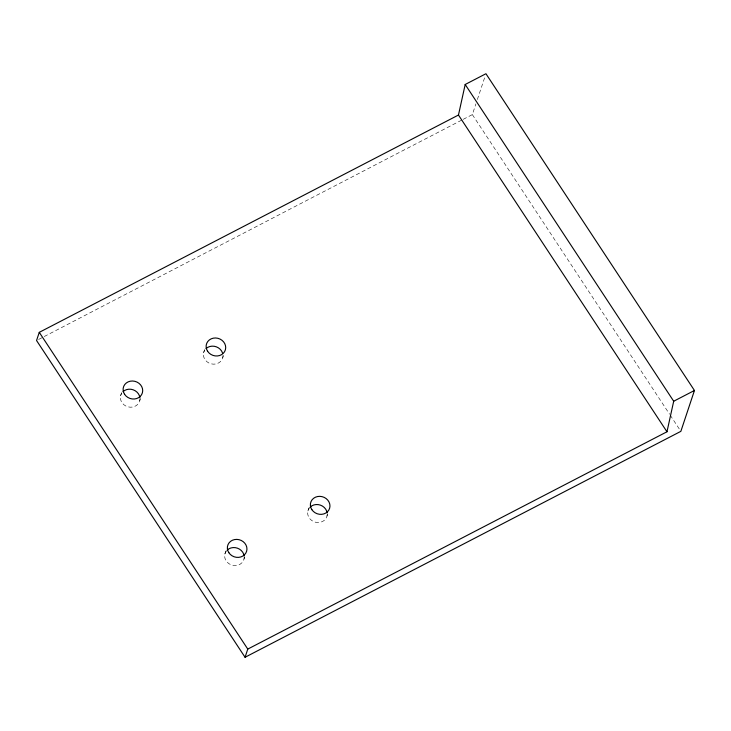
<?xml version="1.0" encoding="UTF-8"?>
<svg xmlns="http://www.w3.org/2000/svg" width="731" height="731" viewBox="0 0 731 731"><rect width="100%" height="100%" fill="white"/><g stroke="black" fill="none" stroke-linecap="round" stroke-linejoin="round"><path stroke-width="0.55" stroke-dasharray="3.65 2.74" d="M120.624 395.635L121.648 392.574M139.74 400.752L140.416 398.706M203.638 352.607L204.653 349.537M222.745 357.715L223.43 355.668M224.883 554.007L225.897 550.946M243.99 559.124L244.666 557.077M307.888 510.978L308.911 507.908M327.004 516.086L327.68 514.048M463.226 119.327L472.345 114.603L475.927 103.848M477.361 99.544L484.872 76.956M38.579 339.467L462.211 119.857M472.345 114.603L669.587 414.221M670.208 415.171L679.602 429.444M139.977 398.422A9.896 8.909 18.4 0 1 127.998 406.838A9.896 8.909 18.4 0 1 121.52 393.488M222.982 355.394A9.896 8.909 18.4 0 1 211.003 363.8A9.896 8.909 18.4 0 1 204.525 350.451M244.227 556.803A9.896 8.909 18.4 0 1 231.023 564.798A9.896 8.909 18.4 0 1 227.25 550.032M327.232 514.551A9.896 8.909 18.4 0 1 313.636 521.596A9.896 8.909 18.4 0 1 310.264 506.994"/><path stroke-width="1.1" d="M458.465 115.032L465.19 84.485L485.941 73.73L694.45 390.482L680.853 431.345L245.059 657.27L36.55 340.518L39.273 332.349L458.465 115.032L666.974 431.774L247.772 649.091L245.059 657.27M666.974 431.774L673.699 401.237L465.19 84.485M673.699 401.237L694.45 390.482M39.273 332.349L247.772 649.091M123 391.661A9.896 8.909 18.4 0 1 133.188 389.806A9.896 8.909 18.4 0 1 139.904 397.637M206.005 348.623A9.896 8.909 18.4 0 1 222.562 353.055M227.25 550.032A9.896 8.909 18.4 0 1 237.447 548.177A9.896 8.909 18.4 0 1 244.163 556.017M310.264 506.994A9.896 8.909 18.4 0 1 320.452 505.148A9.896 8.909 18.4 0 1 327.168 512.979M124.599 394.32A9.896 8.909 18.4 0 0 141.567 394.722A9.896 8.909 18.4 0 0 132.539 381.006A9.896 8.909 18.4 0 0 124.599 394.32M207.613 351.291A9.896 8.909 18.4 0 0 224.572 351.693A9.896 8.909 18.4 0 0 215.544 337.978A9.896 8.909 18.4 0 0 207.613 351.291M311.863 509.662A9.896 8.909 18.4 0 0 328.831 510.064A9.896 8.909 18.4 0 0 319.803 496.349A9.896 8.909 18.4 0 0 311.863 509.662M228.849 552.7A9.896 8.909 18.4 0 0 245.817 553.102A9.896 8.909 18.4 0 0 236.789 539.387A9.896 8.909 18.4 0 0 228.849 552.7"/></g></svg>
